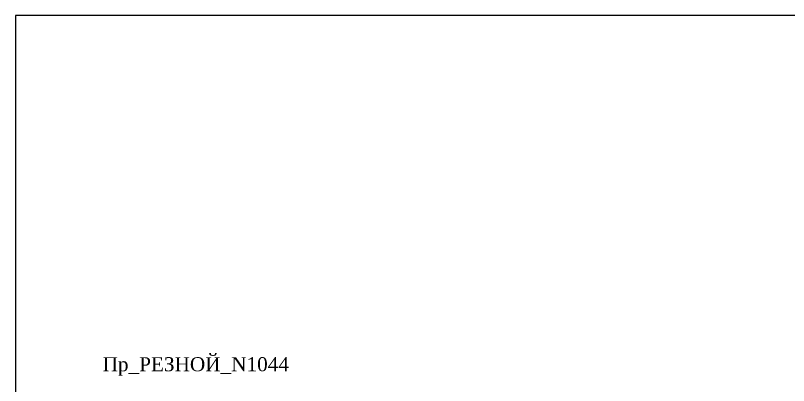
# Model space of a CAD drawing. Header units: millimetres. Extents: x 1310 to 1640, y -336 to -116.
# Drawn here: x 1310 to 1475, y -195.4 to -116.5 of the extents above; entities that cross this region are included whole.
import ezdxf

# ---------------------------------------------------------------- set-up
doc = ezdxf.new("R2010")
doc.units = ezdxf.units.MM
doc.styles.add('ELECT', font='times.ttf')

msp = doc.modelspace()

# ---------------------------------------------------------------- linework, layer by layer
at = {"color": 6, "ltscale": 1000}
msp.add_lwpolyline([(1310.027990453709, -336.4563229880005), (1640.027990453709, -336.4563229880005), (1640.027990453709, -116.4563229880005), (1310.027990453709, -116.4563229880005)], close=True, dxfattribs=at)

# ---------------------------------------------------------------- texts
at = {"color": 7, "ltscale": 1000, "style": 'ELECT'}
msp.add_text('Пр_РЕЗНОЙ_N1044', height=3, dxfattribs=at).set_placement((1328.624079003243, -192.3662079833266))

doc.saveas('drawing.dxf')
